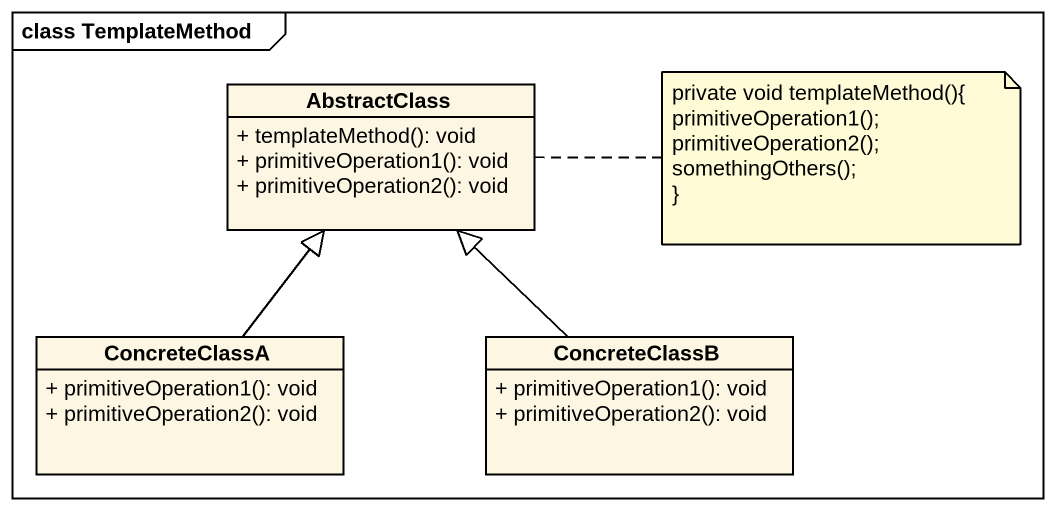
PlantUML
@startuml
mainframe class TemplateMethod
hide circle
hide empty members
skinparam classAttributeIconSize 0
class AbstractClass {
  + templateMethod(): void
  + primitiveOperation1(): void
  + primitiveOperation2(): void
}
class ConcreteClassA {
  + primitiveOperation1(): void
  + primitiveOperation2(): void
}
class ConcreteClassB {
  + primitiveOperation1(): void
  + primitiveOperation2(): void
}
ConcreteClassA -up-|> AbstractClass
ConcreteClassB -up-|> AbstractClass
note right of AbstractClass
  private void templateMethod(){
  primitiveOperation1();
  primitiveOperation2();
  somethingOthers();
  ~}
end note
@enduml
